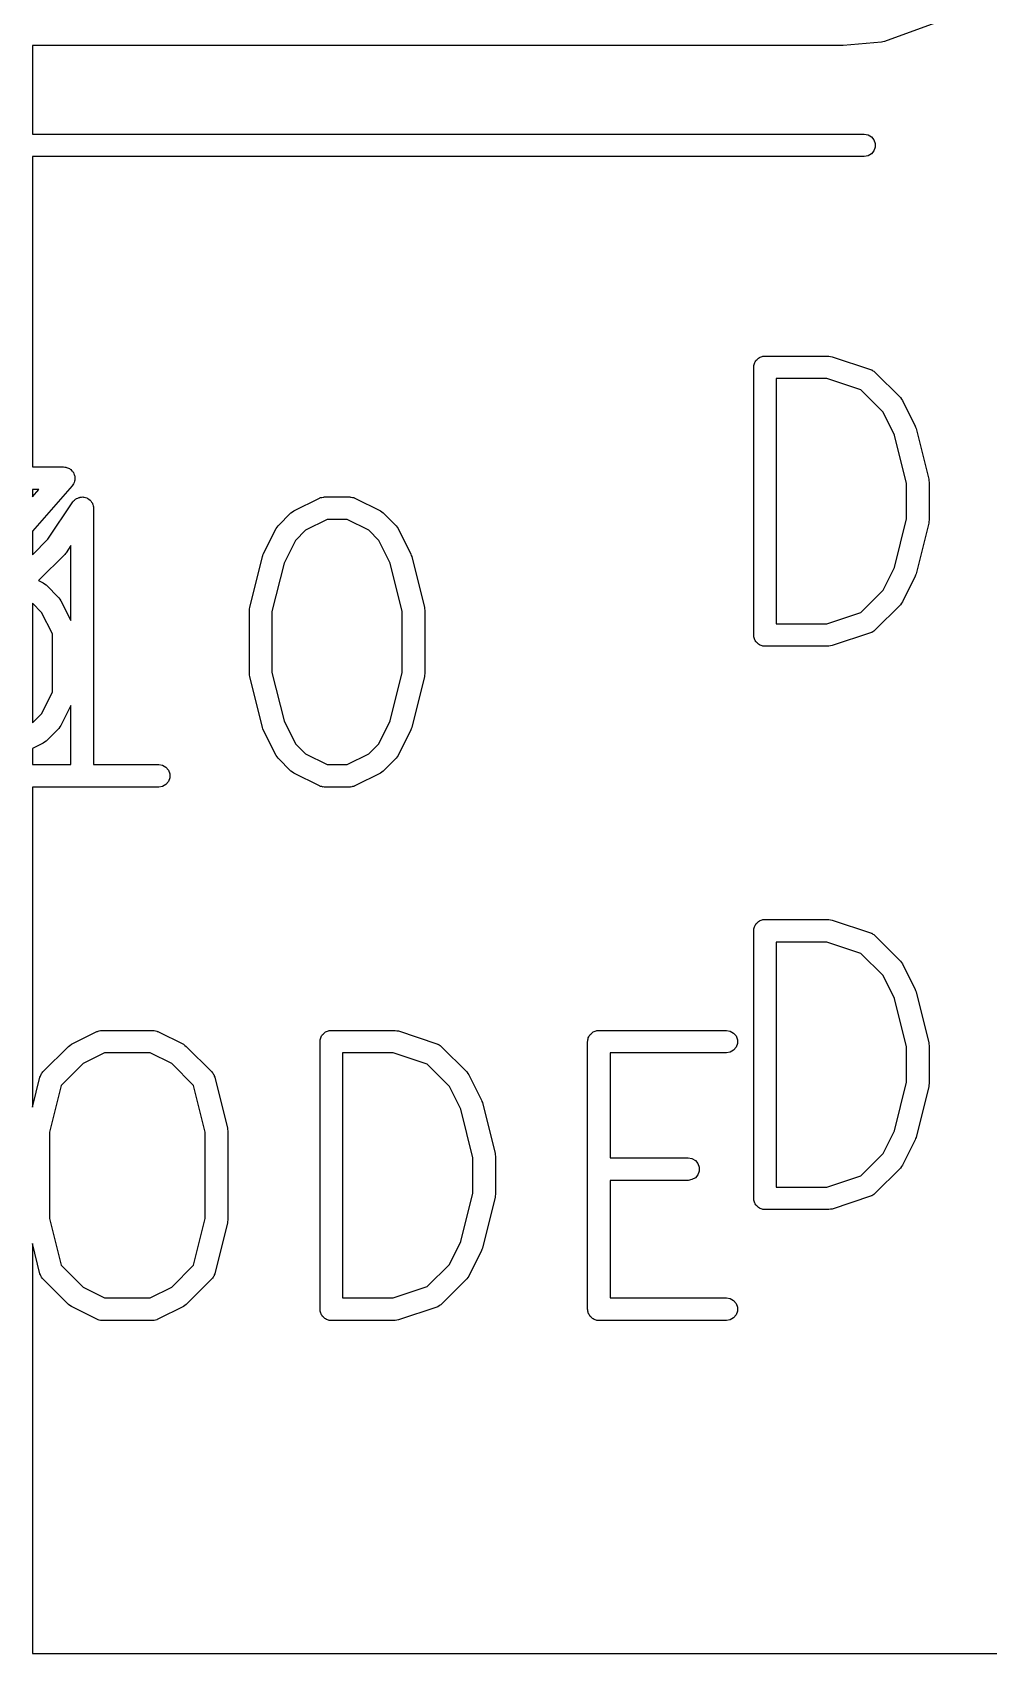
# Model space of a CAD drawing. Extents: x -2.2 to 89.1, y -78.6 to 9.2.
# Drawn here: x 28.35 to 32.66, y -34.4 to -27.09 of the extents above; entities that cross this region are included whole.
import ezdxf

# ---------------------------------------------------------------- set-up
doc = ezdxf.new("R2010")
doc.units = 0
doc.header["$MEASUREMENT"] = 0
doc.layers.add('BLACK', color=7, linetype='CONTINUOUS')

msp = doc.modelspace()

# ---------------------------------------------------------------- linework, layer by layer
at = {"layer": 'Black'}
for p, q in [((32.5171, -27.013), (32.1907, -27.1318)), ((32, -27.15), (28.35, -27.15)), ((28.35, -27.15), (28.35, -27.55)), ((32.0022, -27.1496), (32, -27.15)), ((32.0044, -27.1498), (32.0022, -27.1496)), ((32.178, -27.1346), (32.0044, -27.1498)), ((32.1843, -27.1329), (32.178, -27.1346)), ((32.1907, -27.1318), (32.1843, -27.1329)), ((28.35, -27.55), (32.1, -27.55)), ((32.1, -27.55), (32.1171, -27.553)), ((32.1171, -27.553), (32.1321, -27.5617)), ((32.1321, -27.5617), (32.1433, -27.575)), ((32.1433, -27.625), (32.1321, -27.6383)), ((32.1433, -27.575), (32.1492, -27.5913)), ((32.1492, -27.6087), (32.1433, -27.625)), ((32.1492, -27.5913), (32.1492, -27.6087)), ((32.1, -27.65), (28.35, -27.65)), ((28.35, -27.65), (28.35, -29.0502)), ((32.1171, -27.647), (32.1, -27.65)), ((32.1321, -27.6383), (32.1171, -27.647)), ((31.6067, -28.5798), (31.6083, -28.5756)), ((31.6083, -28.5756), (31.6111, -28.5722)), ((31.6111, -28.5722), (31.6133, -28.5684)), ((31.6133, -28.5684), (31.6168, -28.5655)), ((31.6168, -28.5655), (31.6196, -28.5621)), ((31.6196, -28.5621), (31.6235, -28.5599)), ((31.6235, -28.5599), (31.6269, -28.5571)), ((31.6269, -28.5571), (31.631, -28.5555)), ((31.631, -28.5555), (31.6349, -28.5533)), ((31.6349, -28.5533), (31.6393, -28.5525)), ((31.6393, -28.5525), (31.6434, -28.551)), ((31.6434, -28.551), (31.6479, -28.551)), ((31.6479, -28.551), (31.6523, -28.5502)), ((31.6523, -28.5502), (31.9395, -28.5502)), ((31.9395, -28.5502), (31.9475, -28.5517)), ((31.9475, -28.5517), (31.9556, -28.5529)), ((31.9556, -28.5529), (32.1279, -28.6103)), ((31.6015, -28.601), (31.6022, -28.5967)), ((31.6015, -29.8075), (31.6015, -28.601)), ((31.6022, -28.5922), (31.6038, -28.5881)), ((31.6022, -28.5967), (31.6022, -28.5922)), ((31.6038, -28.5881), (31.6045, -28.5837)), ((31.6045, -28.5837), (31.6067, -28.5798)), ((32.1279, -28.6103), (32.1305, -28.6117)), ((32.1305, -28.6117), (32.1333, -28.6125)), ((32.1333, -28.6125), (32.1382, -28.6159)), ((32.1382, -28.6159), (32.1435, -28.6187)), ((32.1435, -28.6187), (32.1454, -28.6209)), ((32.1454, -28.6209), (32.1478, -28.6226)), ((32.1478, -28.6226), (32.2627, -28.7375)), ((31.7031, -28.6518), (31.7031, -29.7567)), ((31.9313, -28.6518), (31.7031, -28.6518)), ((32.0844, -28.7029), (31.9313, -28.6518)), ((32.185, -28.8035), (32.0844, -28.7029)), ((32.2627, -28.7375), (32.2674, -28.7442)), ((32.2674, -28.7442), (32.2722, -28.7507)), ((32.2722, -28.7507), (32.3297, -28.8656)), ((32.2363, -28.906), (32.185, -28.8035)), ((32.3297, -28.8656), (32.3313, -28.8709)), ((32.3313, -28.8709), (32.3335, -28.876)), ((32.2909, -29.1244), (32.2363, -28.906)), ((32.3335, -28.876), (32.391, -29.1058)), ((28.35, -29.0502), (28.4907, -29.0502)), ((28.4907, -29.0502), (28.4956, -29.0511)), ((28.4956, -29.0511), (28.5006, -29.0512)), ((28.5006, -29.0512), (28.5043, -29.0526)), ((28.5043, -29.0526), (28.5081, -29.0533)), ((28.5081, -29.0533), (28.5124, -29.0558)), ((28.5124, -29.0558), (28.517, -29.0576)), ((28.517, -29.0576), (28.52, -29.0602)), ((28.52, -29.0602), (28.5234, -29.0621)), ((28.5234, -29.0621), (28.5266, -29.0659)), ((28.5266, -29.0659), (28.5303, -29.0692)), ((28.5303, -29.0692), (28.5322, -29.0726)), ((28.5322, -29.0726), (28.5347, -29.0756)), ((28.5347, -29.0756), (28.5364, -29.0803)), ((28.5364, -29.0803), (28.5388, -29.0847)), ((28.5388, -29.0847), (28.5394, -29.0885)), ((28.5394, -29.0885), (28.5408, -29.0922)), ((28.529, -29.1345), (28.35, -29.339)), ((28.35, -29.1518), (28.35, -29.1847)), ((28.35, -29.1847), (28.3788, -29.1518)), ((28.3788, -29.1518), (28.35, -29.1518)), ((28.5315, -29.1303), (28.529, -29.1345)), ((28.5347, -29.1264), (28.5315, -29.1303)), ((28.5361, -29.1228), (28.5347, -29.1264)), ((28.5381, -29.1194), (28.5361, -29.1228)), ((28.5391, -29.1145), (28.5381, -29.1194)), ((28.5408, -29.1099), (28.5391, -29.1145)), ((28.5408, -29.0922), (28.5408, -29.0972)), ((28.5408, -29.0972), (28.5415, -29.1021)), ((28.5415, -29.1021), (28.5408, -29.1059)), ((28.5408, -29.1059), (28.5408, -29.1099)), ((32.2909, -29.2842), (32.2909, -29.1244)), ((32.391, -29.1058), (32.3914, -29.112)), ((32.3914, -29.112), (32.3925, -29.1181)), ((32.3925, -29.1181), (32.3925, -29.2905)), ((28.4201, -29.376), (28.5323, -29.2079)), ((28.5323, -29.2079), (28.5342, -29.2058)), ((28.5342, -29.2058), (28.5356, -29.2034)), ((28.5356, -29.2034), (28.5403, -29.1995)), ((28.5403, -29.1995), (28.5444, -29.1951)), ((28.5444, -29.1951), (28.547, -29.1939)), ((28.547, -29.1939), (28.5491, -29.1921)), ((28.5491, -29.1921), (28.5548, -29.19)), ((28.5548, -29.19), (28.5603, -29.1873)), ((28.5603, -29.1873), (28.5631, -29.187)), ((28.5631, -29.187), (28.5657, -29.186)), ((28.5657, -29.186), (28.5718, -29.186)), ((28.5718, -29.186), (28.5778, -29.1854)), ((28.5778, -29.1854), (28.5805, -29.186)), ((28.5805, -29.186), (28.5833, -29.186)), ((28.5833, -29.186), (28.589, -29.1881)), ((28.589, -29.1881), (28.5949, -29.1895)), ((28.5949, -29.1895), (28.5973, -29.1911)), ((28.5973, -29.1911), (28.5999, -29.1921)), ((28.5999, -29.1921), (28.6046, -29.196)), ((28.6046, -29.196), (28.6096, -29.1993)), ((28.6096, -29.1993), (28.6113, -29.2016)), ((28.6113, -29.2016), (28.6134, -29.2034)), ((28.6134, -29.2034), (28.6165, -29.2086)), ((28.6165, -29.2086), (28.6201, -29.2135)), ((28.6201, -29.2135), (28.6209, -29.2162)), ((28.6209, -29.2162), (28.6223, -29.2187)), ((28.6223, -29.2187), (28.6233, -29.2246)), ((28.6233, -29.2246), (28.625, -29.2305)), ((28.625, -29.2305), (28.6248, -29.2333)), ((28.6248, -29.2333), (28.6253, -29.236)), ((28.6253, -29.236), (28.6253, -30.3917)), ((29.5285, -29.2481), (29.6434, -29.1906)), ((29.6434, -29.1906), (29.6462, -29.1898)), ((29.6462, -29.1898), (29.6487, -29.1883)), ((29.6487, -29.1883), (29.6546, -29.1873)), ((29.6546, -29.1873), (29.6603, -29.1856)), ((29.6603, -29.1856), (29.6632, -29.1858)), ((29.6632, -29.1858), (29.6661, -29.1852)), ((29.6661, -29.1852), (29.781, -29.1852)), ((29.781, -29.1852), (29.7839, -29.1858)), ((29.7839, -29.1858), (29.7868, -29.1856)), ((29.7868, -29.1856), (29.7925, -29.1873)), ((29.7925, -29.1873), (29.7984, -29.1883)), ((29.7984, -29.1883), (29.8009, -29.1898)), ((29.8009, -29.1898), (29.8037, -29.1906)), ((29.8037, -29.1906), (29.9186, -29.2481)), ((29.4578, -29.315), (29.5153, -29.2576)), ((29.5153, -29.2576), (29.522, -29.2529)), ((29.522, -29.2529), (29.5285, -29.2481)), ((29.6781, -29.2868), (29.5813, -29.3352)), ((29.769, -29.2868), (29.6781, -29.2868)), ((29.8658, -29.3353), (29.769, -29.2868)), ((29.9186, -29.2481), (29.9252, -29.2529)), ((29.9252, -29.2529), (29.9318, -29.2576)), ((29.9318, -29.2576), (29.9893, -29.315)), ((32.2363, -29.5026), (32.2909, -29.2842)), ((32.391, -29.3028), (32.3335, -29.5326)), ((32.3914, -29.2966), (32.391, -29.3028)), ((32.3925, -29.2905), (32.3914, -29.2966)), ((28.35, -29.339), (28.35, -29.4462)), ((28.35, -29.4462), (28.4201, -29.376)), ((29.3909, -29.4431), (29.4483, -29.3282)), ((29.4483, -29.3282), (29.4532, -29.3217)), ((29.4532, -29.3217), (29.4578, -29.315)), ((29.5355, -29.381), (29.4842, -29.4836)), ((29.5813, -29.3352), (29.5355, -29.381)), ((29.9116, -29.381), (29.8658, -29.3353)), ((29.9629, -29.4836), (29.9116, -29.381)), ((29.9893, -29.315), (29.994, -29.3217)), ((29.994, -29.3217), (29.9988, -29.3282)), ((29.9988, -29.3282), (30.0563, -29.4431)), ((28.4955, -29.4443), (28.3806, -29.5592)), ((28.4984, -29.4402), (28.4955, -29.4443)), ((28.5019, -29.4366), (28.4984, -29.4402)), ((28.5237, -29.4038), (28.5019, -29.4366)), ((28.5237, -29.7429), (28.5237, -29.4038)), ((29.3296, -29.6833), (29.387, -29.4535)), ((29.387, -29.4535), (29.3893, -29.4485)), ((29.3893, -29.4485), (29.3909, -29.4431)), ((30.0563, -29.4431), (30.0579, -29.4485)), ((30.0579, -29.4485), (30.0601, -29.4535)), ((30.0601, -29.4535), (30.1176, -29.6833)), ((29.4842, -29.4836), (29.4297, -29.7019)), ((30.0175, -29.7019), (29.9629, -29.4836)), ((32.185, -29.6051), (32.2363, -29.5026)), ((28.3806, -29.5592), (28.3769, -29.5619)), ((28.3769, -29.5619), (28.3986, -29.5727)), ((28.3986, -29.5727), (28.4051, -29.5775)), ((28.4051, -29.5775), (28.4118, -29.5822)), ((28.4118, -29.5822), (28.4692, -29.6396)), ((32.3297, -29.543), (32.2722, -29.6579)), ((32.3313, -29.5377), (32.3297, -29.543)), ((32.3335, -29.5326), (32.3313, -29.5377)), ((28.3915, -29.7057), (28.35, -29.6641)), ((28.35, -29.6641), (28.35, -30.2041)), ((28.4692, -29.6396), (28.4739, -29.6463)), ((28.4739, -29.6463), (28.4787, -29.6529)), ((28.4787, -29.6529), (28.5237, -29.7429)), ((32.0844, -29.7057), (32.185, -29.6051)), ((32.2627, -29.6711), (32.1478, -29.786)), ((32.2674, -29.6644), (32.2627, -29.6711)), ((32.2722, -29.6579), (32.2674, -29.6644)), ((28.4399, -29.8025), (28.3915, -29.7057)), ((29.3281, -29.6957), (29.3291, -29.6895)), ((29.3281, -29.9829), (29.3281, -29.6957)), ((29.3291, -29.6895), (29.3296, -29.6833)), ((29.4297, -29.7019), (29.4297, -29.9767)), ((30.0175, -29.9767), (30.0175, -29.7019)), ((30.1176, -29.6833), (30.118, -29.6895)), ((30.118, -29.6895), (30.1191, -29.6957)), ((30.1191, -29.6957), (30.1191, -29.9829)), ((31.9313, -29.7567), (32.0844, -29.7057)), ((28.4399, -30.0657), (28.4399, -29.8025)), ((31.6022, -29.8119), (31.6015, -29.8075)), ((31.6022, -29.8164), (31.6022, -29.8119)), ((31.6038, -29.8205), (31.6022, -29.8164)), ((31.6045, -29.8249), (31.6038, -29.8205)), ((31.7031, -29.7567), (31.9313, -29.7567)), ((32.1279, -29.7983), (31.9556, -29.8557)), ((32.1305, -29.7969), (32.1279, -29.7983)), ((32.1333, -29.7961), (32.1305, -29.7969)), ((32.1382, -29.7927), (32.1333, -29.7961)), ((32.1435, -29.7899), (32.1382, -29.7927)), ((32.1454, -29.7877), (32.1435, -29.7899)), ((32.1478, -29.786), (32.1454, -29.7877)), ((31.6067, -29.8288), (31.6045, -29.8249)), ((31.6083, -29.8329), (31.6067, -29.8288)), ((31.6111, -29.8364), (31.6083, -29.8329)), ((31.6133, -29.8402), (31.6111, -29.8364)), ((31.6168, -29.8431), (31.6133, -29.8402)), ((31.6196, -29.8465), (31.6168, -29.8431)), ((31.6235, -29.8487), (31.6196, -29.8465)), ((31.6269, -29.8515), (31.6235, -29.8487)), ((31.631, -29.8531), (31.6269, -29.8515)), ((31.6349, -29.8553), (31.631, -29.8531)), ((31.6393, -29.8561), (31.6349, -29.8553)), ((31.6434, -29.8576), (31.6393, -29.8561)), ((31.6479, -29.8576), (31.6434, -29.8576)), ((31.6523, -29.8583), (31.6479, -29.8576)), ((31.9395, -29.8583), (31.6523, -29.8583)), ((31.9475, -29.8569), (31.9395, -29.8583)), ((31.9556, -29.8557), (31.9475, -29.8569)), ((29.3291, -29.9891), (29.3281, -29.9829)), ((29.3296, -29.9952), (29.3291, -29.9891)), ((29.387, -30.2251), (29.3296, -29.9952)), ((29.4297, -29.9767), (29.4842, -30.195)), ((29.9629, -30.195), (30.0175, -29.9767)), ((30.1176, -29.9952), (30.0601, -30.2251)), ((30.118, -29.9891), (30.1176, -29.9952)), ((30.1191, -29.9829), (30.118, -29.9891)), ((28.3915, -30.1626), (28.4399, -30.0657)), ((28.35, -30.2041), (28.3915, -30.1626)), ((28.5237, -30.1254), (28.4787, -30.2154)), ((28.5237, -30.3917), (28.5237, -30.1254)), ((28.4692, -30.2286), (28.4118, -30.286)), ((28.4739, -30.2219), (28.4692, -30.2286)), ((28.4787, -30.2154), (28.4739, -30.2219)), ((29.3893, -30.2301), (29.387, -30.2251)), ((29.3909, -30.2355), (29.3893, -30.2301)), ((29.4483, -30.3504), (29.3909, -30.2355)), ((29.4842, -30.195), (29.5355, -30.2976)), ((29.9116, -30.2976), (29.9629, -30.195)), ((30.0563, -30.2355), (29.9988, -30.3504)), ((30.0579, -30.2301), (30.0563, -30.2355)), ((30.0601, -30.2251), (30.0579, -30.2301)), ((28.3986, -30.2955), (28.35, -30.3198)), ((28.35, -30.3198), (28.35, -30.3917)), ((28.4051, -30.2907), (28.3986, -30.2955)), ((28.4118, -30.286), (28.4051, -30.2907)), ((29.5355, -30.2976), (29.5813, -30.3433)), ((29.8658, -30.3433), (29.9116, -30.2976)), ((28.35, -30.3917), (28.5237, -30.3917)), ((28.6253, -30.3917), (28.9192, -30.3917)), ((28.9192, -30.3917), (28.9366, -30.3948)), ((28.9366, -30.3948), (28.9519, -30.4036)), ((28.9519, -30.4036), (28.9632, -30.4171)), ((29.4532, -30.3569), (29.4483, -30.3504)), ((29.4578, -30.3636), (29.4532, -30.3569)), ((29.5153, -30.421), (29.4578, -30.3636)), ((29.5813, -30.3433), (29.6781, -30.3917)), ((29.6781, -30.3917), (29.769, -30.3917)), ((29.769, -30.3917), (29.8658, -30.3433)), ((29.9893, -30.3636), (29.9318, -30.421)), ((29.994, -30.3569), (29.9893, -30.3636)), ((29.9988, -30.3504), (29.994, -30.3569)), ((28.9632, -30.4679), (28.9519, -30.4815)), ((28.9632, -30.4171), (28.9693, -30.4337)), ((28.9693, -30.4514), (28.9632, -30.4679)), ((28.9693, -30.4337), (28.9693, -30.4514)), ((29.522, -30.4257), (29.5153, -30.421)), ((29.5285, -30.4305), (29.522, -30.4257)), ((29.6434, -30.488), (29.5285, -30.4305)), ((29.9186, -30.4305), (29.8037, -30.488)), ((29.9252, -30.4257), (29.9186, -30.4305)), ((29.9318, -30.421), (29.9252, -30.4257)), ((28.9192, -30.4933), (28.35, -30.4933)), ((28.35, -30.4933), (28.35, -31.9371)), ((28.9366, -30.4903), (28.9192, -30.4933)), ((28.9519, -30.4815), (28.9366, -30.4903)), ((29.6462, -30.4888), (29.6434, -30.488)), ((29.6487, -30.4903), (29.6462, -30.4888)), ((29.6546, -30.4913), (29.6487, -30.4903)), ((29.6603, -30.493), (29.6546, -30.4913)), ((29.6632, -30.4928), (29.6603, -30.493)), ((29.6661, -30.4933), (29.6632, -30.4928)), ((29.781, -30.4933), (29.6661, -30.4933)), ((29.7839, -30.4928), (29.781, -30.4933)), ((29.7868, -30.493), (29.7839, -30.4928)), ((29.7925, -30.4913), (29.7868, -30.493)), ((29.7984, -30.4903), (29.7925, -30.4913)), ((29.8009, -30.4888), (29.7984, -30.4903)), ((29.8037, -30.488), (29.8009, -30.4888)), ((31.6015, -31.141), (31.6022, -31.1367)), ((31.6022, -31.1322), (31.6038, -31.1281)), ((31.6022, -31.1367), (31.6022, -31.1322)), ((31.6038, -31.1281), (31.6045, -31.1237)), ((31.6045, -31.1237), (31.6067, -31.1198)), ((31.6067, -31.1198), (31.6083, -31.1156)), ((31.6083, -31.1156), (31.6111, -31.1122)), ((31.6111, -31.1122), (31.6133, -31.1084)), ((31.6133, -31.1084), (31.6168, -31.1055)), ((31.6168, -31.1055), (31.6196, -31.1021)), ((31.6196, -31.1021), (31.6235, -31.0999)), ((31.6235, -31.0999), (31.6269, -31.0971)), ((31.6269, -31.0971), (31.631, -31.0955)), ((31.631, -31.0955), (31.6349, -31.0933)), ((31.6349, -31.0933), (31.6393, -31.0925)), ((31.6393, -31.0925), (31.6434, -31.091)), ((31.6434, -31.091), (31.6479, -31.091)), ((31.6479, -31.091), (31.6523, -31.0902)), ((31.6523, -31.0902), (31.9395, -31.0902)), ((31.9395, -31.0902), (31.9475, -31.0917)), ((31.9475, -31.0917), (31.9556, -31.0929)), ((31.9556, -31.0929), (32.1279, -31.1503)), ((31.6015, -32.3475), (31.6015, -31.141)), ((31.7031, -31.1918), (31.7031, -32.2967)), ((31.9313, -31.1918), (31.7031, -31.1918)), ((32.0844, -31.2429), (31.9313, -31.1918)), ((32.1279, -31.1503), (32.1305, -31.1517)), ((32.1305, -31.1517), (32.1333, -31.1525)), ((32.1333, -31.1525), (32.1382, -31.1559)), ((32.1382, -31.1559), (32.1435, -31.1587)), ((32.1435, -31.1587), (32.1454, -31.1609)), ((32.1454, -31.1609), (32.1478, -31.1626)), ((32.1478, -31.1626), (32.2627, -31.2775)), ((32.185, -31.3435), (32.0844, -31.2429)), ((32.2627, -31.2775), (32.2674, -31.2842)), ((32.2363, -31.446), (32.185, -31.3435)), ((32.2674, -31.2842), (32.2722, -31.2907)), ((32.2722, -31.2907), (32.3297, -31.4056)), ((32.3297, -31.4056), (32.3313, -31.4109)), ((32.3313, -31.4109), (32.3335, -31.416)), ((32.3335, -31.416), (32.391, -31.6458)), ((32.2909, -31.6644), (32.2363, -31.446)), ((28.5255, -31.6531), (28.6404, -31.5956)), ((28.6404, -31.5956), (28.6432, -31.5948)), ((28.6432, -31.5948), (28.6457, -31.5933)), ((28.6457, -31.5933), (28.6516, -31.5923)), ((28.6516, -31.5923), (28.6573, -31.5906)), ((28.6573, -31.5906), (28.6602, -31.5908)), ((28.6602, -31.5908), (28.6631, -31.5902)), ((28.6631, -31.5902), (28.8929, -31.5902)), ((28.8929, -31.5902), (28.8958, -31.5908)), ((28.8958, -31.5908), (28.8987, -31.5906)), ((28.8987, -31.5906), (28.9044, -31.5923)), ((28.9044, -31.5923), (28.9103, -31.5933)), ((28.9103, -31.5933), (28.9128, -31.5948)), ((28.9128, -31.5948), (28.9156, -31.5956)), ((28.9156, -31.5956), (29.0305, -31.6531)), ((29.6464, -31.641), (29.6472, -31.6367)), ((29.6464, -32.8475), (29.6464, -31.641)), ((29.6472, -31.6322), (29.6487, -31.6281)), ((29.6472, -31.6367), (29.6472, -31.6322)), ((29.6487, -31.6281), (29.6495, -31.6237)), ((29.6495, -31.6237), (29.6517, -31.6198)), ((29.6517, -31.6198), (29.6532, -31.6156)), ((29.6532, -31.6156), (29.6561, -31.6122)), ((29.6561, -31.6122), (29.6583, -31.6084)), ((29.6583, -31.6084), (29.6617, -31.6055)), ((29.6617, -31.6055), (29.6646, -31.6021)), ((29.6646, -31.6021), (29.6684, -31.5999)), ((29.6684, -31.5999), (29.6718, -31.5971)), ((29.6718, -31.5971), (29.676, -31.5955)), ((29.676, -31.5955), (29.6799, -31.5933)), ((29.6799, -31.5933), (29.6842, -31.5925)), ((29.6842, -31.5925), (29.6884, -31.591)), ((29.6884, -31.591), (29.6929, -31.591)), ((29.6929, -31.591), (29.6972, -31.5902)), ((29.6972, -31.5902), (29.9845, -31.5902)), ((29.9845, -31.5902), (29.9925, -31.5917)), ((29.9925, -31.5917), (30.0006, -31.5929)), ((30.0006, -31.5929), (30.1729, -31.6503)), ((30.8529, -31.641), (30.8537, -31.6367)), ((30.8529, -32.8475), (30.8529, -31.641)), ((30.8537, -31.6322), (30.8552, -31.6281)), ((30.8537, -31.6367), (30.8537, -31.6322)), ((30.8552, -31.6281), (30.856, -31.6237)), ((30.856, -31.6237), (30.8582, -31.6198)), ((30.8582, -31.6198), (30.8597, -31.6156)), ((30.8597, -31.6156), (30.8626, -31.6122)), ((30.8626, -31.6122), (30.8648, -31.6084)), ((30.8648, -31.6084), (30.8682, -31.6055)), ((30.8682, -31.6055), (30.8711, -31.6021)), ((30.8711, -31.6021), (30.8749, -31.5999)), ((30.8749, -31.5999), (30.8783, -31.5971)), ((30.8783, -31.5971), (30.8825, -31.5955)), ((30.8825, -31.5955), (30.8864, -31.5933)), ((30.8864, -31.5933), (30.8907, -31.5925)), ((30.8907, -31.5925), (30.8949, -31.591)), ((30.8949, -31.591), (30.8994, -31.591)), ((30.8994, -31.591), (30.9037, -31.5902)), ((30.9037, -31.5902), (31.4783, -31.5902)), ((31.4783, -31.5902), (31.4956, -31.5933)), ((31.4956, -31.5933), (31.5109, -31.6021)), ((31.5109, -31.6021), (31.5223, -31.6156)), ((31.5223, -31.6156), (31.5283, -31.6322)), ((31.5283, -31.6322), (31.5283, -31.6499)), ((32.391, -31.6458), (32.3914, -31.652)), ((28.3974, -31.7775), (28.5123, -31.6626)), ((28.5123, -31.6626), (28.5189, -31.6579)), ((28.5189, -31.6579), (28.5255, -31.6531)), ((28.6751, -31.6918), (28.5783, -31.7402)), ((28.8809, -31.6918), (28.6751, -31.6918)), ((28.9777, -31.7403), (28.8809, -31.6918)), ((29.0305, -31.6531), (29.0371, -31.6579)), ((29.0371, -31.6579), (29.0437, -31.6626)), ((29.0437, -31.6626), (29.1586, -31.7775)), ((29.748, -31.6918), (29.748, -32.7967)), ((29.9763, -31.6918), (29.748, -31.6918)), ((30.1294, -31.7429), (29.9763, -31.6918)), ((30.1729, -31.6503), (30.1755, -31.6517)), ((30.1755, -31.6517), (30.1783, -31.6525)), ((30.1783, -31.6525), (30.1832, -31.6559)), ((30.1832, -31.6559), (30.1884, -31.6587)), ((30.1884, -31.6587), (30.1904, -31.6609)), ((30.1904, -31.6609), (30.1928, -31.6626)), ((30.1928, -31.6626), (30.3077, -31.7775)), ((31.4783, -31.6918), (30.9545, -31.6918)), ((30.9545, -31.6918), (30.9545, -32.1648)), ((31.4956, -31.6888), (31.4783, -31.6918)), ((31.5109, -31.68), (31.4956, -31.6888)), ((31.5223, -31.6664), (31.5109, -31.68)), ((31.5283, -31.6499), (31.5223, -31.6664)), ((32.2909, -31.8242), (32.2909, -31.6644)), ((32.3914, -31.652), (32.3925, -31.6581)), ((32.3925, -31.6581), (32.3925, -31.8305)), ((28.386, -31.7966), (28.3872, -31.7919)), ((28.3872, -31.7919), (28.3895, -31.7886)), ((28.3895, -31.7886), (28.3912, -31.785)), ((28.3912, -31.785), (28.3946, -31.7815)), ((28.3946, -31.7815), (28.3974, -31.7775)), ((28.5783, -31.7402), (28.4792, -31.8394)), ((29.0768, -31.8394), (28.9777, -31.7403)), ((29.1586, -31.7775), (29.1614, -31.7815)), ((29.1614, -31.7815), (29.1648, -31.785)), ((29.1648, -31.785), (29.1664, -31.7886)), ((29.1664, -31.7886), (29.1688, -31.7919)), ((29.1688, -31.7919), (29.17, -31.7966)), ((30.23, -31.8435), (30.1294, -31.7429)), ((30.3077, -31.7775), (30.3124, -31.7842)), ((30.3124, -31.7842), (30.3172, -31.7907)), ((30.3172, -31.7907), (30.3747, -31.9056)), ((28.35, -31.9371), (28.384, -31.8011)), ((28.384, -31.8011), (28.386, -31.7966)), ((28.4792, -31.8394), (28.4266, -32.0495)), ((29.1294, -32.0495), (29.0768, -31.8394)), ((29.17, -31.7966), (29.172, -31.8011)), ((29.172, -31.8011), (29.2294, -32.0309)), ((30.2813, -31.946), (30.23, -31.8435)), ((32.2363, -32.0426), (32.2909, -31.8242)), ((32.391, -31.8428), (32.3335, -32.0726)), ((32.3914, -31.8366), (32.391, -31.8428)), ((32.3925, -31.8305), (32.3914, -31.8366)), ((30.3747, -31.9056), (30.3762, -31.9109)), ((30.3762, -31.9109), (30.3785, -31.916)), ((30.3785, -31.916), (30.4359, -32.1458)), ((30.3359, -32.1644), (30.2813, -31.946)), ((28.4266, -32.0495), (28.4266, -32.4391)), ((29.1294, -32.4391), (29.1294, -32.0495)), ((29.2294, -32.0309), (29.2299, -32.0371)), ((29.2299, -32.0371), (29.231, -32.0432)), ((29.231, -32.0432), (29.231, -32.4454)), ((32.185, -32.1451), (32.2363, -32.0426)), ((32.3297, -32.083), (32.2722, -32.1979)), ((32.3313, -32.0777), (32.3297, -32.083)), ((32.3335, -32.0726), (32.3313, -32.0777)), ((30.4359, -32.1458), (30.4364, -32.152)), ((30.4364, -32.152), (30.4375, -32.1581)), ((30.4375, -32.1581), (30.4375, -32.3305)), ((32.0844, -32.2457), (32.185, -32.1451)), ((30.3359, -32.3242), (30.3359, -32.1644)), ((30.9545, -32.1648), (31.3059, -32.1648)), ((31.3059, -32.1648), (31.3233, -32.1678)), ((31.3233, -32.1678), (31.3386, -32.1767)), ((31.3386, -32.1767), (31.3499, -32.1902)), ((31.3499, -32.1902), (31.3559, -32.2067)), ((31.3559, -32.2244), (31.3499, -32.241)), ((31.3559, -32.2067), (31.3559, -32.2244)), ((32.2627, -32.2111), (32.1478, -32.326)), ((32.2674, -32.2044), (32.2627, -32.2111)), ((32.2722, -32.1979), (32.2674, -32.2044)), ((31.3059, -32.2664), (30.9545, -32.2664)), ((30.9545, -32.2664), (30.9545, -32.7967)), ((31.3233, -32.2633), (31.3059, -32.2664)), ((31.3386, -32.2545), (31.3233, -32.2633)), ((31.3499, -32.241), (31.3386, -32.2545)), ((31.7031, -32.2967), (31.9313, -32.2967)), ((31.9313, -32.2967), (32.0844, -32.2457)), ((30.2813, -32.5426), (30.3359, -32.3242)), ((30.4359, -32.3428), (30.3785, -32.5726)), ((30.4364, -32.3366), (30.4359, -32.3428)), ((30.4375, -32.3305), (30.4364, -32.3366)), ((31.6022, -32.3519), (31.6015, -32.3475)), ((31.6022, -32.3564), (31.6022, -32.3519)), ((31.6038, -32.3605), (31.6022, -32.3564)), ((31.6045, -32.3649), (31.6038, -32.3605)), ((31.6067, -32.3688), (31.6045, -32.3649)), ((31.6083, -32.3729), (31.6067, -32.3688)), ((31.6111, -32.3764), (31.6083, -32.3729)), ((31.6133, -32.3802), (31.6111, -32.3764)), ((32.1279, -32.3383), (31.9556, -32.3957)), ((32.1305, -32.3369), (32.1279, -32.3383)), ((32.1333, -32.3361), (32.1305, -32.3369)), ((32.1382, -32.3327), (32.1333, -32.3361)), ((32.1435, -32.3299), (32.1382, -32.3327)), ((32.1454, -32.3277), (32.1435, -32.3299)), ((32.1478, -32.326), (32.1454, -32.3277)), ((28.4266, -32.4391), (28.4792, -32.6492)), ((29.0768, -32.6492), (29.1294, -32.4391)), ((29.2299, -32.4515), (29.2294, -32.4577)), ((29.231, -32.4454), (29.2299, -32.4515)), ((31.6168, -32.3831), (31.6133, -32.3802)), ((31.6196, -32.3865), (31.6168, -32.3831)), ((31.6235, -32.3887), (31.6196, -32.3865)), ((31.6269, -32.3915), (31.6235, -32.3887)), ((31.631, -32.3931), (31.6269, -32.3915)), ((31.6349, -32.3953), (31.631, -32.3931)), ((31.6393, -32.3961), (31.6349, -32.3953)), ((31.6434, -32.3976), (31.6393, -32.3961)), ((31.6479, -32.3976), (31.6434, -32.3976)), ((31.6523, -32.3983), (31.6479, -32.3976)), ((31.9395, -32.3983), (31.6523, -32.3983)), ((31.9475, -32.3969), (31.9395, -32.3983)), ((31.9556, -32.3957), (31.9475, -32.3969)), ((29.2294, -32.4577), (29.172, -32.6875)), ((28.384, -32.6875), (28.35, -32.5515)), ((28.35, -32.5515), (28.35, -34.4)), ((30.23, -32.6451), (30.2813, -32.5426)), ((30.3747, -32.583), (30.3172, -32.6979)), ((30.3762, -32.5777), (30.3747, -32.583)), ((30.3785, -32.5726), (30.3762, -32.5777)), ((28.4792, -32.6492), (28.5783, -32.7483)), ((28.9777, -32.7483), (29.0768, -32.6492)), ((30.1294, -32.7457), (30.23, -32.6451)), ((28.386, -32.692), (28.384, -32.6875)), ((28.3872, -32.6967), (28.386, -32.692)), ((28.3895, -32.6999), (28.3872, -32.6967)), ((28.3912, -32.7036), (28.3895, -32.6999)), ((28.3946, -32.7071), (28.3912, -32.7036)), ((28.3974, -32.7111), (28.3946, -32.7071)), ((28.5123, -32.826), (28.3974, -32.7111)), ((29.1586, -32.7111), (29.0437, -32.826)), ((29.1614, -32.7071), (29.1586, -32.7111)), ((29.1648, -32.7036), (29.1614, -32.7071)), ((29.1664, -32.7), (29.1648, -32.7036)), ((29.1688, -32.6967), (29.1664, -32.7)), ((29.17, -32.692), (29.1688, -32.6967)), ((29.172, -32.6875), (29.17, -32.692)), ((30.3077, -32.7111), (30.1928, -32.826)), ((30.3124, -32.7044), (30.3077, -32.7111)), ((30.3172, -32.6979), (30.3124, -32.7044)), ((28.5783, -32.7483), (28.6751, -32.7967)), ((28.6751, -32.7967), (28.8809, -32.7967)), ((28.8809, -32.7967), (28.9777, -32.7483)), ((29.748, -32.7967), (29.9763, -32.7967)), ((29.9763, -32.7967), (30.1294, -32.7457)), ((30.9545, -32.7967), (31.4783, -32.7967)), ((31.4783, -32.7967), (31.4956, -32.7998)), ((31.4956, -32.7998), (31.5109, -32.8086)), ((31.5109, -32.8086), (31.5223, -32.8221)), ((28.5189, -32.8307), (28.5123, -32.826)), ((28.5255, -32.8355), (28.5189, -32.8307)), ((28.6404, -32.893), (28.5255, -32.8355)), ((29.0305, -32.8355), (28.9156, -32.893)), ((29.0371, -32.8307), (29.0305, -32.8355)), ((29.0437, -32.826), (29.0371, -32.8307)), ((29.6472, -32.8519), (29.6464, -32.8475)), ((29.6472, -32.8564), (29.6472, -32.8519)), ((29.6487, -32.8605), (29.6472, -32.8564)), ((29.6495, -32.8649), (29.6487, -32.8605)), ((29.6517, -32.8688), (29.6495, -32.8649)), ((29.6532, -32.8729), (29.6517, -32.8688)), ((29.6561, -32.8764), (29.6532, -32.8729)), ((29.6583, -32.8802), (29.6561, -32.8764)), ((29.6617, -32.8831), (29.6583, -32.8802)), ((29.6646, -32.8865), (29.6617, -32.8831)), ((29.6684, -32.8887), (29.6646, -32.8865)), ((29.6718, -32.8915), (29.6684, -32.8887)), ((30.1729, -32.8383), (30.0006, -32.8957)), ((30.1755, -32.8369), (30.1729, -32.8383)), ((30.1783, -32.8361), (30.1755, -32.8369)), ((30.1832, -32.8327), (30.1783, -32.8361)), ((30.1884, -32.8299), (30.1832, -32.8327)), ((30.1904, -32.8277), (30.1884, -32.8299)), ((30.1928, -32.826), (30.1904, -32.8277)), ((30.8537, -32.8519), (30.8529, -32.8475)), ((30.8537, -32.8564), (30.8537, -32.8519)), ((30.8552, -32.8605), (30.8537, -32.8564)), ((30.856, -32.8649), (30.8552, -32.8605)), ((30.8582, -32.8688), (30.856, -32.8649)), ((30.8597, -32.8729), (30.8582, -32.8688)), ((30.8626, -32.8764), (30.8597, -32.8729)), ((30.8648, -32.8802), (30.8626, -32.8764)), ((30.8682, -32.8831), (30.8648, -32.8802)), ((30.8711, -32.8865), (30.8682, -32.8831)), ((30.8749, -32.8887), (30.8711, -32.8865)), ((30.8783, -32.8915), (30.8749, -32.8887)), ((31.5109, -32.8865), (31.4956, -32.8953)), ((31.5223, -32.8729), (31.5109, -32.8865)), ((31.5223, -32.8221), (31.5283, -32.8387)), ((31.5283, -32.8564), (31.5223, -32.8729)), ((31.5283, -32.8387), (31.5283, -32.8564)), ((28.6432, -32.8938), (28.6404, -32.893)), ((28.6457, -32.8953), (28.6432, -32.8938)), ((28.6516, -32.8963), (28.6457, -32.8953)), ((28.6573, -32.898), (28.6516, -32.8963)), ((28.6602, -32.8978), (28.6573, -32.898)), ((28.6631, -32.8983), (28.6602, -32.8978)), ((28.8929, -32.8983), (28.6631, -32.8983)), ((28.8958, -32.8978), (28.8929, -32.8983)), ((28.8987, -32.898), (28.8958, -32.8978)), ((28.9044, -32.8963), (28.8987, -32.898)), ((28.9103, -32.8953), (28.9044, -32.8963)), ((28.9128, -32.8938), (28.9103, -32.8953)), ((28.9156, -32.893), (28.9128, -32.8938)), ((29.676, -32.8931), (29.6718, -32.8915)), ((29.6799, -32.8953), (29.676, -32.8931)), ((29.6842, -32.8961), (29.6799, -32.8953)), ((29.6884, -32.8976), (29.6842, -32.8961)), ((29.6929, -32.8976), (29.6884, -32.8976)), ((29.6972, -32.8983), (29.6929, -32.8976)), ((29.9845, -32.8983), (29.6972, -32.8983)), ((29.9925, -32.8969), (29.9845, -32.8983)), ((30.0006, -32.8957), (29.9925, -32.8969)), ((30.8825, -32.8931), (30.8783, -32.8915)), ((30.8864, -32.8953), (30.8825, -32.8931)), ((30.8907, -32.8961), (30.8864, -32.8953)), ((30.8949, -32.8976), (30.8907, -32.8961)), ((30.8994, -32.8976), (30.8949, -32.8976)), ((30.9037, -32.8983), (30.8994, -32.8976)), ((31.4783, -32.8983), (30.9037, -32.8983)), ((31.4956, -32.8953), (31.4783, -32.8983)), ((28.35, -34.4), (48.975, -34.4))]:
    msp.add_line(p, q, dxfattribs=at)

doc.saveas('drawing.dxf')
